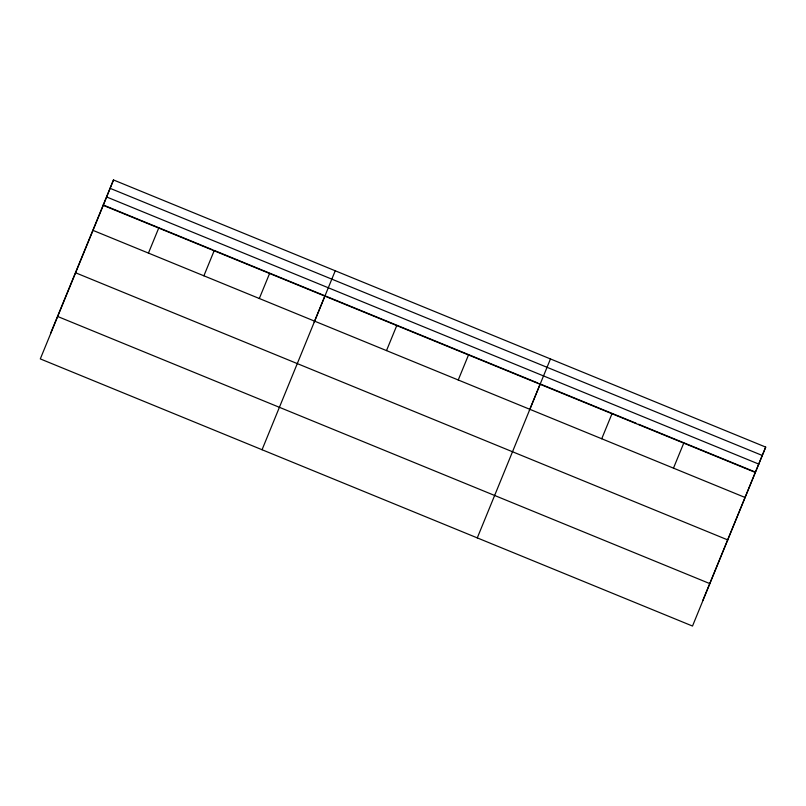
<?xml version="1.0" encoding="UTF-8"?>
<svg xmlns="http://www.w3.org/2000/svg" width="806" height="806" viewBox="0 0 806 806"><rect width="100%" height="100%" fill="white"/><g stroke="black" fill="none" stroke-linecap="round" stroke-linejoin="round"><path stroke-width="1.21" d="M103.269 205.359L113.495 179.95L765.7 447.098L692.505 626.05L40.3 358.902L103.269 205.359L755.484 472.507M335.246 270.776L262.051 449.738M550.468 358.932L477.283 537.894M50.516 333.493L113.495 179.95M148.445 253.094L158.711 228.068M203.888 275.803L214.144 250.777M259.32 298.502L269.587 273.486M314.169 322.168L324.979 295.802L214.104 250.384M386.507 350.6L396.764 325.574M458.241 379.989L468.508 354.962M529.401 410.325L540.211 383.958L636.256 423.301M601.729 438.756L611.996 413.74M673.473 468.145L683.74 443.129M702.731 600.641L765.7 447.098M110.12 188.332L762.325 455.481M106.644 196.976L758.849 464.125M103.228 204.966L212.955 249.91M326.138 296.276L537.894 383.011M638.564 424.248L754.285 471.641M93.012 230.385L745.218 497.534M75.613 272.791L727.818 539.949M57.689 316.496L709.905 583.645"/></g></svg>
